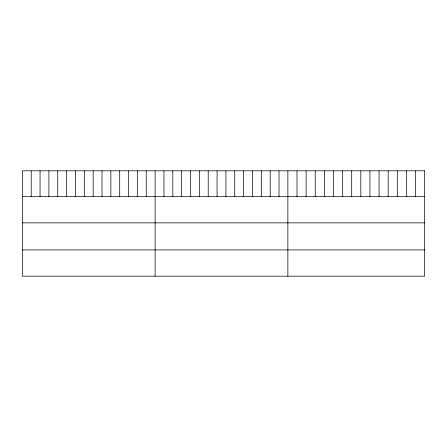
<?xml version="1.0" encoding="UTF-8"?>
<svg xmlns="http://www.w3.org/2000/svg" width="447" height="447" viewBox="0 0 447 447"><rect width="100%" height="100%" fill="white"/><g stroke="black" fill="none" stroke-linecap="round" stroke-linejoin="round"><path stroke-width="0.67" d="M22.35 196.596L424.65 196.596M22.35 222.863L424.65 222.863M22.35 249.923L424.65 249.923M415.531 170.81L415.531 196.596M406.412 170.81L406.412 196.596M397.294 170.81L397.294 196.596M388.175 170.81L388.175 196.596M379.056 170.81L379.056 196.596M369.937 170.81L369.937 196.596M360.818 170.81L360.818 196.596M351.7 170.81L351.7 196.596M342.581 170.81L342.581 196.596M333.462 170.81L333.462 196.596M324.343 170.81L324.343 196.596M315.224 170.81L315.224 196.596M306.106 170.81L306.106 196.596M296.987 170.81L296.987 196.596M287.868 170.81L287.868 276.19M279.017 170.81L279.017 196.596M270.167 170.81L270.167 196.596M261.316 170.81L261.316 196.596M252.466 170.81L252.466 196.596M243.615 170.81L243.615 196.596M234.764 170.81L234.764 196.596M225.914 170.81L225.914 196.596M217.063 170.81L217.063 196.596M208.213 170.81L208.213 196.596M199.362 170.81L199.362 196.596M190.511 170.81L190.511 196.596M181.661 170.81L181.661 196.596M172.81 170.81L172.81 196.596M163.96 170.81L163.96 196.596M155.109 170.81L155.109 276.19M146.258 170.81L146.258 196.596M137.408 170.81L137.408 196.596M128.557 170.81L128.557 196.596M119.707 170.81L119.707 196.596M110.856 170.81L110.856 196.596M102.005 170.81L102.005 196.596M93.155 170.81L93.155 196.596M84.304 170.81L84.304 196.596M75.454 170.81L75.454 196.596M66.603 170.81L66.603 196.596M57.752 170.81L57.752 196.596M48.902 170.81L48.902 196.596M40.051 170.81L40.051 196.596M31.201 170.81L31.201 196.596M424.65 170.81L22.35 170.81L22.35 276.19L424.65 276.19L424.65 170.81"/></g></svg>
